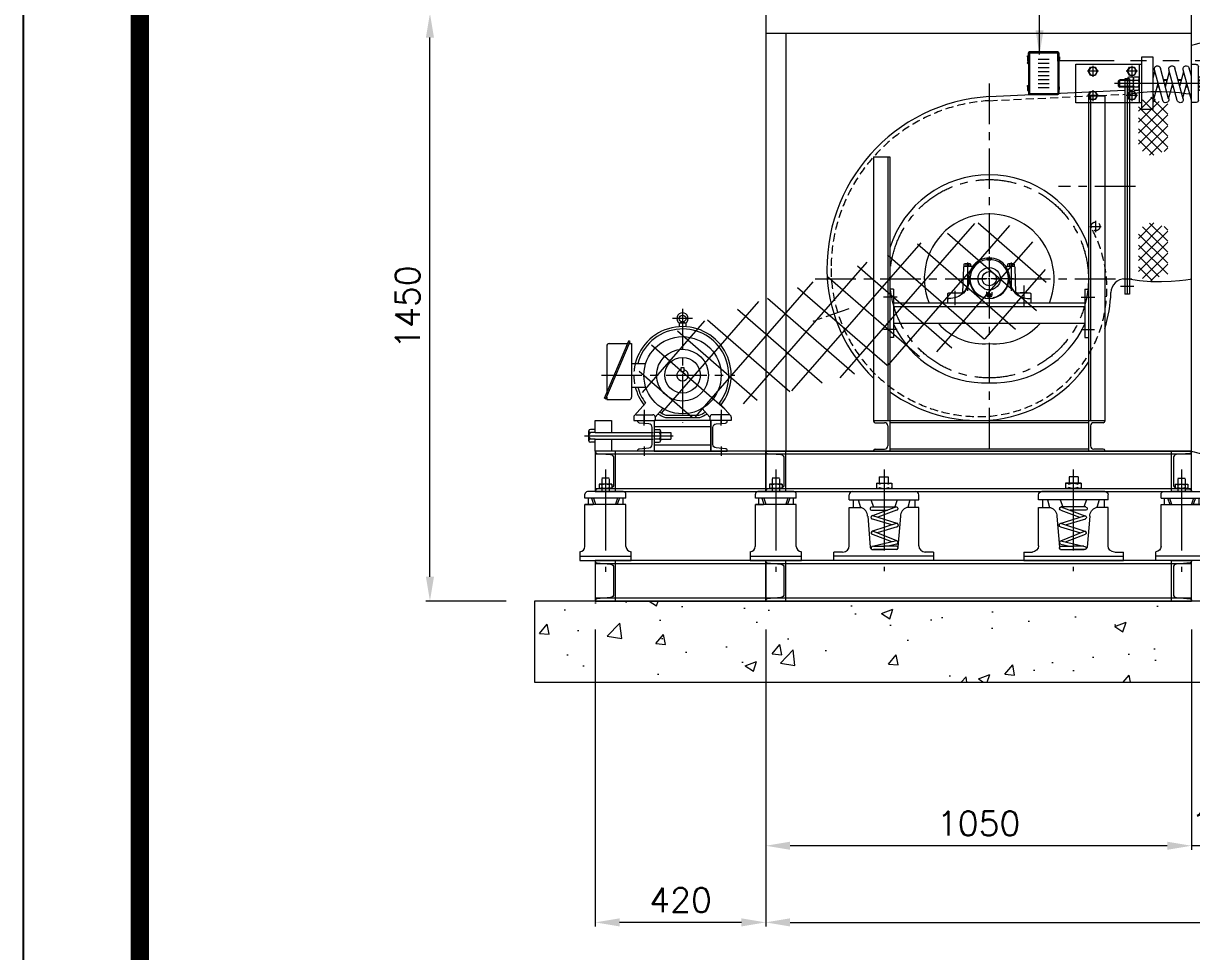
# Model space of a CAD drawing. Extents: x -50 to 18185, y -671 to 12273.
# Drawn here: x -50 to 2830, y 1773 to 4062 of the extents above; entities that cross this region are included whole.
import ezdxf

# ---------------------------------------------------------------- set-up
doc = ezdxf.new("R2010")
doc.units = 0
doc.header["$LTSCALE"] = 80
doc.header["$MEASUREMENT"] = 0
for name, pattern in [('CEN', [26, 20, -2, 2, -2]), ('CENTER', [2, 1.25, -0.25, 0.25, -0.25]), ('CENTER2', [1.125, 0.75, -0.125, 0.125, -0.125]), ('CENTERX2', [4, 2.5, -0.5, 0.5, -0.5]), ('HIDDEN', [0.375, 0.25, -0.125]), ('HIDDENX2', [0.75, 0.5, -0.25]), ('PHANTOMX2', [5, 2.5, -0.5, 0.5, -0.5, 0.5, -0.5])]:
    doc.linetypes.add(name, pattern=pattern)
doc.layers.get('0').update_dxf_attribs({"linetype": 'CONTINUOUS', "lineweight": 18})
doc.layers.get('DEFPOINTS').update_dxf_attribs({"linetype": 'CONTINUOUS', "lineweight": 18})
for name, color, linetype, lineweight in [('12', 1, 'CENTER', 18), ('2', 2, 'HIDDENX2', 18), ('3', 2, 'CONTINUOUS', 18), ('ACT', 7, 'CONTINUOUS', 18), ('BASE', 7, 'CONTINUOUS', 18), ('CEN', 1, 'CEN', 18), ('DIM', 4, 'CONTINUOUS', 18), ('LIN', 2, 'CONTINUOUS', 18), ('NACHI', 16, 'CONTINUOUS', 18), ('THIN', 3, 'CONTINUOUS', 18)]:
    doc.layers.add(name, color=color, linetype=linetype, lineweight=lineweight)
doc.layers.add('FORM', color=7, linetype='CONTINUOUS')
doc.styles.get("Standard").update_dxf_attribs({"font": 'txt.shx', "bigfont": '2hs.shx'})
doc.dimstyles.get("Standard").update_dxf_attribs({"dimscale": 0, "dimtxt": 60, "dimasz": 60, "dimexe": 10, "dimexo": 70, "dimgap": 25, "dimtad": 1, "dimdec": 0, "dimlfac": -1, "dimzin": 0, "dimdsep": 46, "dimtxsty": 'Standard', "dimcen": 0, "dimclrd": 1, "dimclre": 1, "dimadec": 0, "dimazin": 0, "dimtfac": 1, "dimtdec": 0, "dimtix": 1, "dimtmove": 1, "dimatfit": 2, "dimfxl": 0, "dimtolj": 1, "dimtzin": 0, "dimlwd": 5, "dimlwe": 5, "dimarcsym": 0})

# ---------------------------------------------------------------- blocks, each defined once
blk = doc.blocks.new('*D11')
at = {"color": 1, "linetype": 'Continuous', "lineweight": 5}
for p, q in [((1780.1, 2567.5), (1780.1, 1834.9)), ((6980.1, 2567.5), (6980.1, 1834.9)), ((1840.1, 1844.9), (6920.1, 1844.9))]:
    blk.add_line(p, q, dxfattribs=at)
at = {"color": 1, "linetype": 'Continuous'}
for points in [[(1840.1, 1854.9), (1840.1, 1834.9), (1780.1, 1844.9)], [(6920.1, 1854.9), (6920.1, 1834.9), (6980.1, 1844.9)]]:
    blk.add_solid(points, dxfattribs=at)
at = {"layer": 'DEFPOINTS', "color": 0, "linetype": 'Continuous'}
for p in [(1780.1, 2637.5), (6980.1, 2637.5), (6980.1, 1844.9)]:
    blk.add_point(p, dxfattribs=at)
at = {"color": 0, "linetype": 'Continuous', "insert": (4380.1, 1899.9), "char_height": 60, "attachment_point": 5}
blk.add_mtext('\\A1;5200', dxfattribs=at)
blk = doc.blocks.new('htr(w)')
at = {"color": 2, "linetype": 'ByBlock'}
blk.add_line((-339.1, 112.4), (-339.1, -0.7), dxfattribs=at)
at = {"color": 2}
blk.add_line((287.4, 66), (272.6, 66), dxfattribs=at)
at = {"color": 6}
blk.add_line((285, 68.5), (275, 68.5), dxfattribs=at)
at = {"color": 2}
blk.add_lwpolyline([(285, 66), (285, 68.5), (284.5, 69), (275.5, 69), (275, 68.5), (275, 66)], dxfattribs=at)
at = {"layer": 'CEN'}
for p, q in [((-288.8, 75.2), (-288.8, 107.7)), ((-174.5, 75.2), (-174.5, 107.7)), ((319.6, 75.2), (319.6, 107.7)), ((428.4, 75.2), (428.4, 107.7)), ((-272.5, 91.4), (-305.1, 91.4)), ((-158.3, 91.4), (-190.8, 91.4)), ((303.4, 91.4), (335.9, 91.4)), ((412.2, 91.4), (444.7, 91.4)), ((-288.8, 4), (-288.8, 36.5)), ((340.6, 55.8), (-225.8, 55.8)), ((-174.5, 4), (-174.5, 36.5)), ((319.6, 4), (319.6, 36.5)), ((428.4, 4), (428.4, 36.5)), ((-272.5, 20.2), (-305.1, 20.2)), ((-158.3, 20.2), (-190.8, 20.2)), ((303.4, 20.2), (335.9, 20.2)), ((412.2, 20.2), (444.7, 20.2))]:
    blk.add_line(p, q, dxfattribs=at)
at = {"layer": 'DIM'}
for p, q in [((-186.6, 64.7), (-212.4, 64.7)), ((-186.6, 47), (-212.4, 47)), ((-95.1, 64.7), (-99.8, 64.7)), ((-71.2, 47), (-81, 47)), ((-75.9, 64.7), (-76.3, 64.7)), ((-52.4, 64.7), (-57.1, 64.7)), ((-29.5, 47), (-38.3, 47)), ((-10.7, 64.7), (-15.5, 64.7)), ((275.2, 64.7), (50.7, 64.7)), ((275.2, 47), (50.7, 47)), ((315.2, 64.7), (334.3, 64.7)), ((315.2, 47), (334.3, 47))]:
    blk.add_line(p, q, dxfattribs=at)
at = {"layer": 'LIN'}
for p, q in [((-146.6, 112.4), (-339.1, 112.4)), ((-295.6, 103.3), (-302.5, 91.4)), ((-282, 103.3), (-295.6, 103.3)), ((-275.1, 91.4), (-282, 103.3)), ((-181.4, 103.3), (-188.2, 91.4)), ((-167.7, 103.3), (-181.4, 103.3)), ((-160.8, 91.4), (-167.7, 103.3)), ((-153.6, -0.7), (-153.6, 112.4)), ((-111.7, 132.6), (-146.6, 132.6)), ((-146.6, -20.9), (-146.6, 132.6)), ((-111.7, 132.6), (-111.7, -20.9)), ((-84.1, 105.7), (-108.3, 15.4)), ((-41.4, 105.7), (-65.6, 15.4)), ((0, 104.7), (-23.9, 15.4)), ((0, 111.7), (0, 0)), ((14, 111.7), (0, 111.7)), ((20.9, 104.7), (20.9, 7)), ((291.7, 112.4), (478.7, 112.4)), ((291.7, -0.7), (291.7, 112.4)), ((298.7, -0.7), (298.7, 112.4)), ((305.9, 91.4), (312.8, 103.3)), ((312.8, 103.3), (326.5, 103.3)), ((326.5, 103.3), (333.3, 91.4)), ((414.7, 91.4), (421.6, 103.3)), ((421.6, 103.3), (435.3, 103.3)), ((435.3, 103.3), (442.1, 91.4)), ((478.7, 112.4), (478.7, -0.7)), ((-302.5, 91.4), (-295.6, 79.6)), ((-295.6, 79.6), (-282, 79.6)), ((-282, 79.6), (-275.1, 91.4)), ((-188.2, 91.4), (-181.4, 79.6)), ((-186.6, 70.4), (-186.6, 41.3)), ((-184, 75.2), (-172.6, 75.2)), ((-181.4, 79.6), (-167.7, 79.6)), ((-170.1, 70.4), (-170.1, 41.3)), ((-167.7, 79.6), (-160.8, 91.4)), ((-167.5, 75.2), (-156.1, 75.2)), ((-107.8, 101), (-111.7, 86.6)), ((-108.7, 97.8), (-97.5, 55.8)), ((-66.6, 101), (-90.8, 10.7)), ((-66.7, 100.5), (-54.7, 55.8)), ((-23.8, 101), (-48, 10.7)), ((-24.5, 98.5), (-13.1, 55.8)), ((23.5, 75.2), (34.9, 75.2)), ((37.4, 70.4), (37.4, 41.3)), ((40, 75.2), (51.4, 75.2)), ((53.9, 70.4), (53.9, 41.3)), ((275.2, 70.4), (275.2, 41.3)), ((277.7, 75.2), (289.2, 75.2)), ((312.6, 75.2), (301.2, 75.2)), ((312.8, 79.6), (305.9, 91.4)), ((326.5, 79.6), (312.8, 79.6)), ((315.2, 70.4), (315.2, 41.3)), ((333.3, 91.4), (326.5, 79.6)), ((421.6, 79.6), (414.7, 91.4)), ((435.3, 79.6), (421.6, 79.6)), ((442.1, 91.4), (435.3, 79.6)), ((-213.8, 63.3), (-210.1, 67)), ((-213.8, 63.3), (-213.8, 48.4)), ((-213.8, 48.4), (-210.1, 44.7)), ((-186.6, 67), (-210.1, 67)), ((-210.1, 67), (-210.1, 44.7)), ((-186.6, 44.7), (-210.1, 44.7)), ((-184, 65.5), (-172.6, 65.5)), ((-184, 46.2), (-172.6, 46.2)), ((-184, 36.5), (-172.6, 36.5)), ((-167.5, 65.5), (-156.1, 65.5)), ((-167.5, 46.2), (-156.1, 46.2)), ((-167.5, 36.5), (-156.1, 36.5)), ((-111.7, 38.9), (-106.8, 20.8)), ((-94.5, 67), (-100.4, 67)), ((-70.5, 44.7), (-81.7, 44.7)), ((-76.1, 65.4), (-64.1, 20.8)), ((-51.7, 67), (-57.7, 67)), ((-28.9, 44.7), (-38.9, 44.7)), ((-33.9, 63.4), (-22.5, 20.8)), ((-10.1, 67), (-16.1, 67)), ((0, 34.6), (-6.4, 10.7)), ((23.5, 65.5), (34.9, 65.5)), ((23.5, 46.2), (34.9, 46.2)), ((23.5, 36.5), (34.9, 36.5)), ((40, 65.5), (51.4, 65.5)), ((40, 46.2), (51.4, 46.2)), ((40, 36.5), (51.4, 36.5)), ((275.2, 67), (50.7, 67)), ((275.2, 44.7), (50.7, 44.7)), ((277.7, 65.5), (289.2, 65.5)), ((277.7, 46.2), (289.2, 46.2)), ((277.7, 36.5), (289.2, 36.5)), ((312.6, 65.5), (301.2, 65.5)), ((312.6, 46.2), (301.2, 46.2)), ((312.6, 36.5), (301.2, 36.5)), ((315.2, 67), (332, 67)), ((315.2, 44.7), (332, 44.7)), ((335.7, 63.3), (332, 67)), ((332, 67), (332, 44.7)), ((335.7, 48.4), (332, 44.7)), ((335.7, 63.3), (335.7, 48.4)), ((-295.6, 32.1), (-302.5, 20.2)), ((-302.5, 20.2), (-295.6, 8.4)), ((-282, 32.1), (-295.6, 32.1)), ((-295.6, 8.4), (-282, 8.4)), ((-275.1, 20.2), (-282, 32.1)), ((-282, 8.4), (-275.1, 20.2)), ((-181.4, 32.1), (-188.2, 20.2)), ((-188.2, 20.2), (-181.4, 8.4)), ((-167.7, 32.1), (-181.4, 32.1)), ((-181.4, 8.4), (-167.7, 8.4)), ((-160.8, 20.2), (-167.7, 32.1)), ((-167.7, 8.4), (-160.8, 20.2)), ((14, 0), (0, 0)), ((305.9, 20.2), (312.8, 32.1)), ((312.8, 8.4), (305.9, 20.2)), ((312.8, 32.1), (326.5, 32.1)), ((326.5, 8.4), (312.8, 8.4)), ((326.5, 32.1), (333.3, 20.2)), ((333.3, 20.2), (326.5, 8.4)), ((414.7, 20.2), (421.6, 32.1)), ((421.6, 8.4), (414.7, 20.2)), ((421.6, 32.1), (435.3, 32.1)), ((435.3, 8.4), (421.6, 8.4)), ((435.3, 32.1), (442.1, 20.2)), ((442.1, 20.2), (435.3, 8.4)), ((-339.1, -0.7), (-146.6, -0.7)), ((-111.7, -20.9), (-146.6, -20.9)), ((478.7, -0.7), (291.7, -0.7))]:
    blk.add_line(p, q, dxfattribs=at)
for centre, major_axis in [((-288.8, 91.4), (-8.39, 8.39)), ((-174.5, 91.4), (-8.39, 8.39)), ((319.6, 91.4), (-8.39, 8.39)), ((428.4, 91.4), (-8.39, 8.39)), ((-288.8, 20.2), (-8.39, 8.39)), ((-174.5, 20.2), (-8.39, 8.39)), ((319.6, 20.2), (8.39, 8.39)), ((428.4, 20.2), (8.39, 8.39))]:
    blk.add_ellipse(centre, major_axis=major_axis, ratio=1, dxfattribs=at)
for centre, major_axis, start_param, end_param in [((-116.6, 103.4), (-6.42, 6.42), 3.665191, 4.927986), ((-75.3, 103.4), (6.42, 6.42), 5.235988, 8.37758), ((-32.6, 103.4), (-6.42, 6.42), 3.665191, 6.806784), ((14, 104.7), (4.94, 4.94), 5.497787, 7.068583), ((-180.7, 70.4), (-4.15, 4.15), -0.180888, 1.751684), ((-176, 70.4), (-4.15, 4.15), 2.960705, 4.893277), ((-164.2, 70.4), (-4.15, 4.15), -0.180888, 1.751684), ((-159.5, 70.4), (-4.15, 4.15), 2.960705, 4.893277), ((26.8, 70.4), (-4.15, 4.15), -0.180888, 1.751684), ((31.6, 70.4), (-4.15, 4.15), 2.960705, 4.893277), ((43.3, 70.4), (-4.15, 4.15), -0.180888, 1.751684), ((48.1, 70.4), (-4.15, 4.15), 2.960705, 4.893277), ((281.1, 70.4), (-4.15, 4.15), -0.180888, 1.751684), ((285.8, 70.4), (4.15, 4.15), 4.531501, 6.464073), ((304.6, 70.4), (-4.15, 4.15), -0.180888, 1.751684), ((309.3, 70.4), (4.15, 4.15), 4.531501, 6.464073), ((-166.9, 55.8), (13.9, 13.9), 1.843141, 2.869248), ((-180.7, 41.3), (-4.15, 4.15), -0.180888, 1.751684), ((-189.8, 55.8), (-13.9, 13.9), 3.413937, 4.440045), ((-176, 41.3), (4.15, 4.15), 4.531501, 6.464073), ((-150.4, 55.8), (13.9, 13.9), 1.843141, 2.869248), ((-164.2, 41.3), (-4.15, 4.15), -0.180888, 1.751684), ((-173.3, 55.8), (-13.9, 13.9), 3.413937, 4.440045), ((-159.5, 41.3), (-4.15, 4.15), 2.960705, 4.893277), ((40.6, 55.8), (-13.9, 13.9), 0.272344, 1.298452), ((26.8, 41.3), (-4.15, 4.15), -0.180888, 1.751684), ((17.7, 55.8), (13.9, 13.9), 4.984733, 6.010841), ((31.6, 41.3), (-4.15, 4.15), 2.960705, 4.893277), ((57.1, 55.8), (-13.9, 13.9), 0.272344, 1.298452), ((43.3, 41.3), (-4.15, 4.15), -0.180888, 1.751684), ((34.2, 55.8), (-13.9, 13.9), 3.413937, 4.440045), ((48.1, 41.3), (-4.15, 4.15), 2.960705, 4.893277), ((294.9, 55.8), (-13.9, 13.9), 0.272344, 1.298452), ((281.1, 41.3), (-4.15, 4.15), -0.180888, 1.751684), ((272, 55.8), (-13.9, 13.9), 3.413937, 4.440045), ((285.8, 41.3), (-4.15, 4.15), 2.960705, 4.893277), ((318.4, 55.8), (-13.9, 13.9), 0.272344, 1.298452), ((304.6, 41.3), (-4.15, 4.15), -0.180888, 1.751684), ((295.5, 55.8), (-13.9, 13.9), 3.413937, 4.440045), ((309.3, 41.3), (-4.15, 4.15), 2.960705, 4.893277), ((-99.5, 13), (-6.42, 6.42), 0.523599, 3.665191), ((-56.8, 13), (-6.42, 6.42), 0.523599, 3.665191), ((-15.2, 13), (-6.42, 6.42), 0.523599, 3.665191), ((14, 7), (4.94, 4.94), 3.926991, 5.497787)]:
    blk.add_ellipse(centre, major_axis=major_axis, ratio=1, start_param=start_param, end_param=end_param, dxfattribs=at)
at = {"layer": 'THIN', "color": 6}
for p, q in [((275.5, 66), (275.5, 69)), ((284.5, 66), (284.5, 69))]:
    blk.add_line(p, q, dxfattribs=at)
blk = doc.blocks.new('*D36')
at = {"color": 1, "linetype": 'Continuous', "lineweight": 5}
for p, q in [((1710.1, 4087.5), (942.4, 4087.5)), ((952.4, 2697.5), (952.4, 4027.5)), ((1140.1, 2637.5), (942.4, 2637.5))]:
    blk.add_line(p, q, dxfattribs=at)
at = {"color": 1, "linetype": 'Continuous'}
for points in [[(942.4, 4027.5), (962.4, 4027.5), (952.4, 4087.5)], [(942.4, 2697.5), (962.4, 2697.5), (952.4, 2637.5)]]:
    blk.add_solid(points, dxfattribs=at)
at = {"layer": 'DEFPOINTS', "color": 0, "linetype": 'Continuous'}
for p in [(952.4, 4087.5), (1780.1, 4087.5), (1210.1, 2637.5)]:
    blk.add_point(p, dxfattribs=at)
at = {"color": 0, "linetype": 'Continuous', "insert": (897.4, 3362.5), "char_height": 60, "attachment_point": 5, "rotation": 90}
blk.add_mtext('\\A1;1450', dxfattribs=at)
blk = doc.blocks.new('*D37')
at = {"color": 1, "linetype": 'Continuous', "lineweight": 5}
for p, q in [((2830.1, 2567.5), (2830.1, 2023.9)), ((2980.1, 2567.5), (2980.1, 2023.9)), ((2770.1, 2033.9), (2710.1, 2033.9)), ((2980.1, 2033.9), (2830.1, 2033.9)), ((3040.1, 2033.9), (3100.1, 2033.9))]:
    blk.add_line(p, q, dxfattribs=at)
at = {"color": 1, "linetype": 'Continuous'}
for points in [[(2770.1, 2043.9), (2770.1, 2023.9), (2830.1, 2033.9)], [(3040.1, 2043.9), (3040.1, 2023.9), (2980.1, 2033.9)]]:
    blk.add_solid(points, dxfattribs=at)
at = {"layer": 'DEFPOINTS', "color": 0, "linetype": 'Continuous'}
for p in [(2830.1, 2637.5), (2980.1, 2637.5), (2830.1, 2033.9)]:
    blk.add_point(p, dxfattribs=at)
at = {"color": 0, "linetype": 'Continuous', "insert": (2905.1, 2088.9), "char_height": 60, "attachment_point": 5}
blk.add_mtext('\\A1;150', dxfattribs=at)
blk = doc.blocks.new('*D38')
at = {"color": 1, "linetype": 'Continuous', "lineweight": 5}
for p, q in [((1360.1, 2567.5), (1360.1, 1834.9)), ((1780.1, 2567.5), (1780.1, 1834.9)), ((1720.1, 1844.9), (1420.1, 1844.9))]:
    blk.add_line(p, q, dxfattribs=at)
at = {"color": 1, "linetype": 'Continuous'}
for points in [[(1420.1, 1854.9), (1420.1, 1834.9), (1360.1, 1844.9)], [(1720.1, 1854.9), (1720.1, 1834.9), (1780.1, 1844.9)]]:
    blk.add_solid(points, dxfattribs=at)
at = {"layer": 'DEFPOINTS', "color": 0, "linetype": 'Continuous'}
for p in [(1360.1, 2637.5), (1780.1, 2637.5), (1360.1, 1844.9)]:
    blk.add_point(p, dxfattribs=at)
at = {"color": 0, "linetype": 'Continuous', "insert": (1570.1, 1899.9), "char_height": 60, "attachment_point": 5}
blk.add_mtext('\\A1;420', dxfattribs=at)
blk = doc.blocks.new('*D39')
at = {"color": 1, "linetype": 'Continuous', "lineweight": 5}
for p, q in [((1780.1, 2567.5), (1780.1, 2023.9)), ((2830.1, 2567.5), (2830.1, 2023.9)), ((2770.1, 2033.9), (1840.1, 2033.9))]:
    blk.add_line(p, q, dxfattribs=at)
at = {"color": 1, "linetype": 'Continuous'}
for points in [[(1840.1, 2043.9), (1840.1, 2023.9), (1780.1, 2033.9)], [(2770.1, 2043.9), (2770.1, 2023.9), (2830.1, 2033.9)]]:
    blk.add_solid(points, dxfattribs=at)
at = {"layer": 'DEFPOINTS', "color": 0, "linetype": 'Continuous'}
for p in [(1780.1, 2637.5), (2830.1, 2637.5), (1780.1, 2033.9)]:
    blk.add_point(p, dxfattribs=at)
at = {"color": 0, "linetype": 'Continuous', "insert": (2305.1, 2088.9), "char_height": 60, "attachment_point": 5}
blk.add_mtext('\\A1;1050', dxfattribs=at)
blk = doc.blocks.new('SPRING MOUNT(def 50 FRONT)')
at = {"lineweight": 15}
for p, q in [((129.9, 238.5), (129.9, 222.3)), ((129.9, 238.5), (152, 238.5)), ((152, 238.5), (152, 222.3)), ((63.8, 201.7), (219.5, 201.7)), ((122.7, 222.2), (160.6, 222.2)), ((122.7, 222.2), (122.7, 209.6)), ((123.3, 209.6), (161.2, 209.6)), ((160.6, 222.2), (160.6, 209.6)), ((55.9, 181.7), (55.9, 193.7)), ((55.9, 181.7), (55.9, 193.7)), ((55.9, 181.7), (227.4, 181.7)), ((65.5, 181.7), (65.5, 162.1)), ((78.2, 181.7), (83.3, 162.1)), ((109.3, 181.7), (115.5, 163.7)), ((174, 181.7), (167.9, 163.7)), ((205.1, 181.7), (200.1, 162.1)), ((217.8, 181.7), (217.8, 162.1)), ((227.4, 181.7), (227.4, 193.7)), ((227.4, 181.7), (227.4, 193.7)), ((55.9, 68.1), (55.9, 162.1)), ((55.9, 162.1), (85.5, 162.1)), ((107.6, 160.5), (107.6, 158.7)), ((110.8, 163.7), (172.5, 163.7)), ((110.8, 155.5), (149.8, 155.5)), ((172.5, 163.7), (112.9, 142.3)), ((172.5, 155.5), (126.2, 138.4)), ((175.7, 160.5), (175.7, 158.7)), ((227.4, 162.1), (197.8, 162.1)), ((227.4, 162.1), (197.8, 162.1)), ((227.4, 68.1), (227.4, 162.1)), ((101.3, 140.9), (107.6, 64.8)), ((110, 140.3), (109.5, 138.8)), ((110, 140.2), (109.5, 138.8)), ((160.8, 119.4), (111.1, 134.9)), ((173.6, 123.4), (112.9, 104.1)), ((174.3, 123.3), (113.9, 142.2)), ((182.1, 140.9), (175.7, 64.8)), ((176.5, 120), (176.4, 118.2)), ((110.6, 102.1), (110.1, 100.6)), ((110.6, 102), (110.1, 100.5)), ((161, 77.7), (111.9, 96.5)), ((172.8, 80.4), (114.4, 104)), ((173.6, 115), (124.3, 100)), ((110.6, 64.5), (110.1, 63)), ((112, 59), (141.7, 59)), ((172.7, 80.4), (112.9, 66.5)), ((114.9, 58.5), (141.7, 58.5)), ((173, 58.5), (115.3, 58.5)), ((116, 67.1), (141.7, 67.1)), ((172.5, 67.1), (141.7, 67.1)), ((172.5, 59), (141.7, 59)), ((172.5, 58.5), (141.7, 58.5)), ((172.4, 72.2), (151.4, 67.1)), ((175.7, 77.3), (175.7, 75.4)), ((175.7, 64), (175.7, 62.1)), ((175.7, 63.5), (175.7, 61.7)), ((39, 52.3), (17.6, 52.3)), ((17.6, 31.7), (17.6, 52.3)), ((263.5, 42), (17.6, 42)), ((263.5, 31.7), (17.6, 31.7)), ((263.7, 52.3), (242.4, 52.3)), ((263.7, 52.3), (263.7, 31.7))]:
    blk.add_line(p, q, dxfattribs=at)
for centre, radius, start, end in [((63.8, 193.7), 7.9, 90, 180), ((126.6, 217.7), 4.47, 27.8855, 152.1145), ((126.6, 214), 4.47, 207.8855, 332.1145), ((141.7, 195.2), 27, 65.8105, 114.1895), ((141.7, 236.6), 27, 245.8105, 294.1895), ((156.7, 217.7), 4.48, 28.0312, 151.9688), ((156.7, 214), 4.48, 208.0312, 331.9688), ((219.5, 193.7), 7.9, 0, 90), ((219.5, 193.7), 7.9, 0, 90), ((77.6, 139.8), 23.7, 2.7593, 70.3922), ((110.8, 160.5), 3.16, 90, 180), ((110.8, 158.7), 3.16, 180, 270), ((172.5, 160.5), 3.16, 0, 90), ((172.5, 158.7), 3.16, 270, 0), ((205.7, 139.8), 23.7, 109.6078, 177.2407), ((112.5, 137.7), 3.16, 160.7604, 250.7604), ((112.5, 137.8), 3.16, 160.7604, 250.7604), ((113, 139.3), 3.2, 73.0374, 160.654), ((113, 139.2), 3.2, 73.0374, 160.654), ((112.6, 137.7), 3.17, 247.2939, 261.591), ((112.6, 137.8), 3.17, 247.2939, 261.591), ((173.2, 118.2), 3.16, 270, 0), ((173.4, 120.3), 3.16, 355.8918, 85.8918), ((113.1, 99.5), 3.16, 160.7604, 250.7604), ((113.1, 99.5), 3.16, 160.7604, 250.7604), ((113.6, 101), 3.2, 73.0374, 160.654), ((113.6, 100.9), 3.2, 73.0374, 160.654), ((113.2, 99.5), 3.17, 247.2939, 261.591), ((113.2, 99.4), 3.17, 247.2939, 261.591), ((40.1, 68.1), 15.8, 270, 0), ((115.3, 66.4), 7.9, 191.7194, 270), ((113.1, 61.9), 3.16, 160.7604, 250.7604), ((113.6, 63.4), 3.2, 98.9445, 160.654), ((113.2, 61.9), 3.17, 247.2939, 248.2755), ((172.6, 75.4), 3.16, 266.4469, 0), ((172.5, 64), 3.16, 0, 90), ((172.5, 62.1), 3.16, 270, 0), ((172.5, 61.7), 3.16, 270, 0), ((172.6, 77.3), 3.16, 0, 90), ((243.2, 68.1), 15.8, 180, 270)]:
    blk.add_arc(centre, radius, start, end, dxfattribs=at)
at = {"layer": '12', "lineweight": 15}
for p, q in [((17.6, 52.3), (17.6, 52.3)), ((263.7, 52.3), (263.7, 52.3))]:
    blk.add_line(p, q, dxfattribs=at)
at = {"layer": '3', "linetype": 'CENTERX2', "lineweight": 15}
blk.add_line((142.3, 256.5), (142.3, 5.2), dxfattribs=at)
blk = doc.blocks.new('SPRING MOUNT(def 50 SIDE)')
at = {"lineweight": 15}
for p, q in [((87.8, 236.1), (69.8, 236.1)), ((69.8, 234.6), (69.8, 202.7)), ((87.8, 234.6), (87.8, 202.7)), ((122.8, 202.7), (34.7, 202.7)), ((94.2, 220.9), (63.3, 220.9)), ((63.3, 220.9), (63.3, 210.6)), ((94.2, 210.6), (63.3, 210.6)), ((94.2, 220.9), (94.2, 210.6)), ((28.3, 186.5), (28.3, 196.3)), ((129.2, 186.5), (28.3, 186.5)), ((36.1, 186.5), (36.1, 170.6)), ((44.6, 186.5), (49.6, 171.8)), ((49.2, 186.5), (54.1, 171.9)), ((108.4, 186.5), (103.4, 171.9)), ((113, 186.5), (107.9, 171.8)), ((121.4, 186.5), (121.4, 170.6)), ((129.2, 186.5), (129.2, 196.3)), ((129.2, 170.6), (28.3, 170.6)), ((28.3, 170.6), (48.1, 170.6)), ((28.3, 67.4), (28.3, 170.6)), ((129.2, 67.4), (129.2, 170.6)), ((15.4, 54.6), (15.4, 32.7)), ((15.4, 43.7), (142.1, 43.7)), ((15.4, 32.7), (142.1, 32.7)), ((142.1, 32.7), (142.1, 54.6))]:
    blk.add_line(p, q, dxfattribs=at)
for centre, radius, start, end in [((34.7, 196.3), 6.42, 90, 180), ((34.7, 196.3), 6.42, 90, 180), ((66.6, 217.3), 3.64, 28.0312, 151.9688), ((66.6, 214.3), 3.64, 208.0312, 331.9688), ((78.8, 199), 22, 65.8105, 114.1895), ((78.8, 232.6), 22, 245.8105, 294.1895), ((91, 217.3), 3.63, 27.8855, 152.1145), ((91, 214.3), 3.63, 207.8855, 332.1145), ((122.8, 196.3), 6.42, 0, 90), ((15.4, 67.4), 12.8, 270, 0), ((142.1, 67.4), 12.8, 180, 270)]:
    blk.add_arc(centre, radius, start, end, dxfattribs=at)
at = {"layer": '3', "linetype": 'CENTERX2', "lineweight": 15}
blk.add_line((78.8, 257.2), (78.8, 5), dxfattribs=at)
blk = doc.blocks.new('LED LAMP')
at = {"lineweight": 0}
for p, q in [((-39.2, 91.9), (-39.2, 94.4)), ((-39.2, 94.4), (-37.5, 94.4)), ((-39.2, 91.9), (-39.2, 84.6)), ((-39.2, 91.9), (-36.9, 91.9)), ((-38.2, 91.9), (-38.2, 84.6)), ((-37.5, 94.4), (-37.5, 102.2)), ((-37.5, 91.9), (-37.5, 84.6)), ((-36.9, 84.6), (-36.9, 91.9)), ((-36.7, 101.6), (-36.7, 1.7)), ((35.5, 104.2), (-35.5, 104.2)), ((-35.4, 100.9), (-35.4, 2.4)), ((35, 103.3), (-35, 103.3)), ((-34.8, 100.9), (-34.8, 2.4)), ((34.3, 102.1), (-34.3, 102.1)), ((34.3, 101.5), (-34.3, 101.5)), ((34.8, 81.1), (34.8, 100.9)), ((35.4, 81.1), (35.4, 100.9)), ((36.7, 81.1), (36.7, 101.6)), ((37.5, 102.2), (37.5, 1.1)), ((37.5, 92), (38.6, 92)), ((37.8, 92), (37.8, 85)), ((38.1, 92), (38.1, 85)), ((38.9, 91.7), (38.9, 85.3)), ((-39.2, 84.6), (-39.2, 82.1)), ((-39.2, 84.6), (-36.9, 84.6)), ((-39.2, 82.1), (-37.5, 82.1)), ((-37.5, 81.1), (-37.5, 82.1)), ((-37.5, 74.1), (-37.5, 21.3)), ((34.8, 81.1), (34.8, 2.4)), ((35.4, 81.1), (35.4, 2.4)), ((36.7, 81.1), (36.7, 1.7)), ((37.5, 85), (38.6, 85)), ((-39.2, 18.7), (-39.2, 21.3)), ((-39.2, 21.3), (-37.5, 21.3)), ((-39.2, 18.7), (-36.9, 18.7)), ((-39.2, 18.7), (-39.2, 11.5)), ((-39.2, 11.5), (-39.2, 8.9)), ((-39.2, 11.5), (-36.9, 11.5)), ((-39.2, 8.9), (-37.5, 8.9)), ((-38.2, 11.5), (-38.2, 18.7)), ((-37.5, 11.5), (-37.5, 18.7)), ((-37.5, 8.9), (-37.5, 1.1)), ((-36.9, 18.7), (-36.9, 11.5)), ((-35, 0), (35, 0)), ((-34.3, 1.8), (34.3, 1.8)), ((-34.3, 1.3), (34.3, 1.3)), ((37.5, 18.3), (38.6, 18.3)), ((37.5, 11.3), (38.6, 11.3)), ((37.8, 11.3), (37.8, 18.3)), ((38.1, 11.3), (38.1, 18.3)), ((38.9, 11.6), (38.9, 18)), ((-35.5, -0.8), (35.5, -0.8))]:
    blk.add_line(p, q, dxfattribs=at)
at = {"linetype": 'Continuous'}
for p, q in [((-13.7, 86.1), (13.7, 86.1)), ((-13.7, 76.1), (13.7, 76.1)), ((-13.7, 66.1), (13.7, 66.1)), ((-13.7, 56.1), (13.7, 56.1)), ((-13.7, 46.1), (13.7, 46.1)), ((-13.7, 36.1), (13.7, 36.1)), ((-13.7, 26.1), (13.7, 26.1)), ((-13.7, 16.1), (13.7, 16.1))]:
    blk.add_line(p, q, dxfattribs=at)
at = {"lineweight": 0}
blk.add_circle((-38.3, 77.6), 0.839, dxfattribs=at)
for centre, radius, start, end in [((-35.5, 102.2), 1.96, 90, 180), ((-35, 101.6), 1.68, 90, 180), ((-34.3, 100.9), 1.12, 90, 180), ((-34.3, 100.9), 0.559, 90, 180), ((34.3, 100.9), 1.12, 0, 90), ((34.3, 100.9), 0.559, 0, 90), ((35, 101.6), 1.68, 0, 90), ((35.5, 102.2), 1.96, 0, 90), ((38.6, 91.7), 0.28, 0, 90), ((-38.3, 77.6), 1.96, 103.3424, 256.6576), ((-39.2, 81.1), 1.68, 283.3424, 0), ((-39.2, 74.1), 1.68, 0, 76.6576), ((38.6, 85.3), 0.28, 270, 0), ((-35.5, 1.1), 1.96, 180, 270), ((-35, 1.7), 1.68, 180, 270), ((-34.3, 2.4), 1.12, 180, 270), ((-34.3, 2.4), 0.559, 180, 270), ((34.3, 2.4), 1.12, 270, 0), ((34.3, 2.4), 0.559, 270, 0), ((35, 1.7), 1.68, 270, 0), ((35.5, 1.1), 1.96, 270, 0), ((38.6, 18), 0.28, 0, 90), ((38.6, 11.6), 0.28, 270, 0)]:
    blk.add_arc(centre, radius, start, end, dxfattribs=at)
blk = doc.blocks.new('06B')
at = {"layer": 'NACHI', "color": 0}
for p, q in [((21.2, 88.1), (19.3, 26.4)), ((45, 90), (23.2, 90)), ((24.1, 90.8), (24.1, 90)), ((37.5, 96.7), (25, 96.7)), ((27.5, 96.2), (27.5, 90.8)), ((35, 96.2), (35, 90.8)), ((38.4, 90.8), (38.4, 90)), ((146.8, 90), (125, 90)), ((131.6, 90.8), (131.6, 90)), ((145, 96.7), (132.5, 96.7)), ((135, 96.2), (135, 90.8)), ((142.5, 96.2), (142.5, 90.8)), ((145.9, 90.8), (145.9, 90)), ((150.7, 26.4), (148.8, 88.1))]:
    blk.add_line(p, q, dxfattribs=at)
at = {"layer": 'NACHI', "color": 1, "linetype": 'CENTER'}
for p, q in [((31.2, 100), (31.2, 30)), ((138.8, 100), (138.8, 30)), ((0, 30), (0, -5)), ((170, 43), (170, -8)), ((93.4, 20), (76.6, 20))]:
    blk.add_line(p, q, dxfattribs=at)
at = {"layer": 'NACHI', "color": 1}
for p, q in [((85, 115), (85, 65)), ((80, 60), (25, 60)), ((87.5, 60), (82.5, 60)), ((85, 62.5), (85, 57.5)), ((145, 60), (90, 60)), ((85, 55), (85, 5))]:
    blk.add_line(p, q, dxfattribs=at)
at = {"layer": 'NACHI', "color": 6}
blk.add_line((178.6, 25), (161.4, 25), dxfattribs=at)
at = {"layer": 'NACHI', "color": 0}
for points in [[(125, 90, -0.162278), (135, 60, 0.16397), (144.7, 31.2, 0.234328), (157.3, 25), (184.7, 25, -0.414214), (187.5, 22.2), (187.5, 0), (-17.5, 0), (-17.5, 22.2, -0.414214), (-14.7, 25), (12.7, 25, 0.234328), (25.3, 31.2, 0.16397), (35, 60, -0.162278), (45, 90)], [(78.9, 107.1, 0.377042), (80, 108.3), (80, 108.8, -0.414214), (81.2, 110), (88.8, 110, -0.414214), (90, 108.8), (90, 108.3, 0.377042), (91.1, 107.1)], [(36.2, 65.2), (36.2, 60, -0.426906), (-14.6, 11.3, 0.426906), (-17.5, 8.5)], [(133.8, 65.2), (133.8, 60, 0.426906), (184.6, 11.3, -0.426906), (187.5, 8.5)], [(91.6, 27.2, 0.236068), (91, 26), (91, 20, -1), (79, 20), (79, 26, 0.236068), (78.4, 27.2)]]:
    blk.add_lwpolyline(points, format="xyb", dxfattribs=at)
for points in [[(39.9, 90.8), (39.9, 96.2, 0.194007), (35, 96.2, 0.127017), (27.5, 96.2, 0.194007), (22.6, 96.2), (22.6, 90.8)], [(147.4, 90.8), (147.4, 96.2, 0.194007), (142.5, 96.2, 0.127017), (135, 96.2, 0.194007), (130.1, 96.2), (130.1, 90.8)]]:
    blk.add_lwpolyline(points, format="xyb", close=True, dxfattribs=at)
for centre, radius in [((85, 60), 27.5), ((85, 60), 17.5), ((85, 20), 4.2), ((85, 20), 3), ((85, 20), 1.8)]:
    blk.add_circle(centre, radius, dxfattribs=at)
for centre, radius, start, end in [((23.2, 88), 2, 90, 178.2376), ((85, 60), 47.5, 99.0847, 259.0779), ((85, 60), 51.2, 35.8288, 144.1712), ((85, 125), 18.5, 256.7151, 283.2849), ((85, 60), 47.5, 280.9221, 80.9153), ((146.8, 88), 2, 1.7624, 90), ((85, 60), 48.8, 180, 0)]:
    blk.add_arc(centre, radius, start, end, dxfattribs=at)
blk = doc.blocks.new('3.7-1')
for p, q in [((0, 243.4), (-8.1, 240.5)), ((8.1, 240.5), (-8.1, 240.5)), ((-8.1, 240.5), (-8.1, 231.7)), ((8.1, 240.5), (0, 243.4)), ((8.1, 240.5), (8.1, 231.7)), ((-192.3, 55.1), (-132.5, 196.9)), ((-189.1, 53.5), (-129.2, 195.4)), ((-187, 184), (-187, 67.1)), ((-181, 190), (-135.7, 190)), ((-129.2, 195.4), (-132.5, 196.9)), ((-131.7, 190), (-125.7, 190)), ((-125.7, 190), (-125.7, 58)), ((-125.7, 141.1), (-92.4, 141.1)), ((-187, 58), (-187, 52)), ((-125.7, 82.9), (-92.4, 82.9)), ((-192.3, 55.1), (-189.1, 53.5)), ((-187, 52), (-131.7, 52)), ((-118.4, 12.7), (-91.2, 43.4)), ((-67.3, 8.4), (-48.3, 29.9)), ((67.3, 8.4), (48.3, 29.9)), ((118.4, 12.7), (91.2, 43.4)), ((-120.2, 8.4), (-120.2, 0)), ((-120.2, 0), (-67.3, 0)), ((-114.2, 14.4), (-73.3, 14.4)), ((-67.3, 8.4), (-67.3, 0)), ((-42.3, 7.7), (42.3, 7.7)), ((-41.2, 13.7), (41.2, 13.7)), ((67.3, 8.4), (67.3, 0)), ((120.2, 0), (67.3, 0)), ((114.2, 14.4), (73.3, 14.4)), ((120.2, 8.4), (120.2, 0))]:
    blk.add_line(p, q)
blk.add_lwpolyline([(-4.2, 130), (-4.2, 121.6), (4.2, 121.6), (4.2, 130)], close=True)
for centre, radius in [((0, 251.9), 8.49), ((0, 112), 95.2), ((0, 112), 63.9), ((0, 112), 43.9)]:
    blk.add_circle(centre, radius)
for centre, radius, start, end in [((0, 251.9), 13.9, 305.6333, 234.3667), ((0, 112), 120, 322.4767, 166.2123), ((0, 112), 114.1, 323.0503, 165.2352), ((-181, 184), 6.01, 90, 180), ((0, 112), 14, 107.4872, 72.5128), ((-131.7, 58), 6.01, 270, 0), ((0, 112), 120, 193.7877, 217.5233), ((0, 112), 114.1, 194.7648, 216.9497), ((-114.2, 8.4), 6.01, 90, 180), ((-73.3, 8.4), 6.01, 0, 90), ((0, 120.1), 120, 239.8314, 249.3839), ((0, 120.1), 114.1, 240.4298, 248.8506), ((0, 120.1), 114.1, 291.1494, 299.5702), ((0, 120.1), 120, 290.6161, 300.1686), ((73.3, 8.4), 6.01, 90, 180), ((114.2, 8.4), 6.01, 0, 90)]:
    blk.add_arc(centre, radius, start, end)
at = {"linetype": 'HIDDEN'}
blk.add_arc((0, 112), 120, 166.2123, 193.7877, dxfattribs=at)
at = {"layer": '3', "linetype": 'CENTER'}
for p, q in [((0, 275.8), (0, -5.4)), ((24.5, 251.9), (-24.5, 251.9)), ((-200.1, 112), (129.2, 112)), ((-95, 26.3), (-95, -7.9)), ((95, 26.3), (95, -7.9))]:
    blk.add_line(p, q, dxfattribs=at)
at = {"layer": 'DEFPOINTS', "color": 0, "linetype": 'ByBlock'}
blk.add_point((120, 112), dxfattribs=at)
blk = doc.blocks.new('form')
at = {"layer": 'FORM', "color": 3}
blk.add_lwpolyline([(0, 562.79), (792.83, 562.79), (792.83, 0), (0, 0)], close=True, dxfattribs=at)
at = {"layer": 'FORM', "color": 2, "const_width": 1.94}
blk.add_lwpolyline([(12.48, 6.47), (12.48, 555.28), (781.78, 555.28), (781.78, 6.47)], close=True, dxfattribs=at)
blk = doc.blocks.new('A$C504B3DFC')
at = {"xscale": 20, "yscale": 20, "zscale": 20}
blk.add_blockref('form', (0, -11255.8), dxfattribs=at)

msp = doc.modelspace()

# ---------------------------------------------------------------- hatches: boundary and pattern name
at = {"linetype": 'ByBlock'}
h = msp.add_hatch(dxfattribs=at)
h.set_pattern_fill('ANSI37', color=256, scale=550, angle=3.9434, style=0)
h.set_pattern_definition([(48.9434, (3472.21, 0), (-51.8417, 45.1553), []), (138.9434, (3472.21, 0), (-45.1553, -51.8417), [])])
edge = h.paths.add_edge_path()
edge.add_arc((1575.1, 3194.5), 107.2, 109.7448, 285.2031)
edge.add_line((1603.2, 3091), (2368.1, 3296.7))
edge.add_arc((2331.2, 3432.5), 140.7, 285.2031, 469.7448)
edge.add_line((2283.6, 3564.9), (1538.9, 3295.4))
at = {"linetype": 'Continuous'}
h = msp.add_hatch(dxfattribs=at)
h.set_pattern_fill('AR-CONC', color=256, scale=40, style=0)
h.paths.add_polyline_path([(1210.1, 2437.5), (7580.1, 2437.5), (7580.1, 2637.5), (1210.1, 2637.5)])
at = {"layer": '2', "linetype": 'Continuous'}
h = msp.add_hatch(dxfattribs=at)
h.set_pattern_fill('ANSI37', color=256, scale=153.425, angle=-90, style=0)
h.set_pattern_definition([(45, (-1635.122, -3010.657), (13.56098, -13.56098), []), (315, (-1635.122, -3010.657), (-13.56098, -13.56098), [])])
h.paths.add_polyline_path([(2742.4, 3874.5), (2750.5, 3870), (2759.9, 3866.4), (2771.2, 3864.9), (2771.2, 3749.5), (2731.5, 3735), (2699, 3752.3), (2699, 3864.8), (2710.2, 3875.4), (2719.4, 3880.3), (2727.5, 3880.9), (2734.9, 3878.6)])
h = msp.add_hatch(dxfattribs=at)
h.set_pattern_fill('ANSI37', color=256, scale=153.425, angle=-90, style=0)
h.set_pattern_definition([(315, (-1635.122, 10317.928), (13.56098, 13.56098), []), (45, (-1635.122, 10317.928), (-13.56098, 13.56098), [])])
h.paths.add_polyline_path([(2742.4, 3432.8), (2750.5, 3437.2), (2759.9, 3440.9), (2771.2, 3442.4), (2771.2, 3557.8), (2731.5, 3572.3), (2699, 3555), (2699, 3442.5), (2710.2, 3431.9), (2719.4, 3427), (2727.5, 3426.3), (2734.9, 3428.7)])

# ---------------------------------------------------------------- linework, layer by layer
at = {"linetype": 'Continuous'}
msp.add_line((1830.1, 4037.5), (1780.1, 4037.5), dxfattribs=at)
at = {"linetype": 'PHANTOMX2'}
msp.add_line((5439.2, 3970.4), (2503, 3970.4), dxfattribs=at)
for p, q in [((2665.2, 3925.5), (2665.2, 3394.5)), ((2677.2, 3925.5), (2665.2, 3925.5)), ((2671.2, 3925.5), (2671.2, 3394.5)), ((2677.2, 3925.5), (2677.2, 3394.5)), ((2330.7, 3881.7), (2664.7, 3897.5)), ((2576.1, 3883), (2576.1, 3082.5)), ((2616.1, 3883), (2576.1, 3883)), ((2581.1, 3883), (2581.1, 3082.5)), ((2616.1, 3883), (2616.1, 3082.5)), ((2046.1, 3733.4), (2046.1, 3082.5)), ((2046.1, 3733.4), (2052.1, 3733.4)), ((2052.1, 3733.4), (2086.2, 3733.4)), ((2081.2, 3733.4), (2081.2, 3082.5)), ((2086.2, 3733.4), (2086.2, 3082.5)), ((2095.2, 3407.2), (2086.2, 3407.2)), ((2095.2, 3407.2), (2095.2, 3287.2)), ((2567.1, 3407.2), (2567.1, 3287.2)), ((2567.1, 3407.2), (2576.1, 3407.2)), ((2567.1, 3372.5), (2095.2, 3372.5)), ((2677.2, 3394.5), (2665.2, 3394.5)), ((2567.1, 3363.5), (2095.2, 3363.5)), ((2567.1, 3322.2), (2095.2, 3322.2)), ((2095.2, 3287.2), (2086.2, 3287.2)), ((2567.1, 3287.2), (2576.1, 3287.2)), ((2046.1, 3082.5), (2616.1, 3082.5)), ((2086.1, 3082.5), (2086.1, 3007.5)), ((2576.1, 3082.5), (2576.1, 3007.5)), ((2576.1, 3077.5), (2086.1, 3077.5)), ((2046.1, 3007.5), (2616.1, 3007.5)), ((2576.1, 3012.5), (2086.1, 3012.5))]:
    msp.add_line(p, q)
at = {"color": 1, "linetype": 'CENTER'}
for p, q in [((2331.2, 3914.1), (2331.2, 2994.5)), ((2691.6, 3660), (2501.6, 3660)), ((1902.3, 3432.5), (2702, 3432.5)), ((2104.5, 3387.2), (2070.7, 3387.2)), ((2557.8, 3387.2), (2591.5, 3387.2)), ((2104.5, 3307.2), (2070.7, 3307.2)), ((2557.8, 3307.2), (2590.7, 3307.2))]:
    msp.add_line(p, q, dxfattribs=at)
at = {"color": 1}
for p, q in [((2687.9, 3907), (2654.4, 3907)), ((2593.2, 3575.6), (2593.2, 3547.6)), ((2579.2, 3561.6), (2607.2, 3561.6)), ((2687.9, 3413), (2654.4, 3413))]:
    msp.add_line(p, q, dxfattribs=at)
at = {"color": 3, "linetype": 'HIDDEN'}
msp.add_line((2331.2, 3871.7), (2665.2, 3887.5), dxfattribs=at)
at = {"color": 1, "linetype": 'CENTER2'}
msp.add_line((1984.9, 3358.3), (1896.2, 3327.4), dxfattribs=at)
at = {"lineweight": 15}
for q in [(1645.1, 3082.5), (1650.1, 3082.5)]:
    msp.add_line((1685.1, 3082.5), q, dxfattribs=at)
at = {"color": 7, "linetype": 'Continuous'}
for p, q in [((2046.1, 3082.5), (2046.1, 3081.5)), ((2616.1, 3082.5), (2616.1, 3081.5)), ((2050.1, 3077.5), (2073.1, 3077.5)), ((2081.1, 3069.5), (2081.1, 3020.5)), ((2581.1, 3069.5), (2581.1, 3020.5)), ((2612.1, 3077.5), (2589.1, 3077.5)), ((2046.1, 3008.5), (2046.1, 3007.5)), ((2050.1, 3012.5), (2073.1, 3012.5)), ((2612.1, 3012.5), (2589.1, 3012.5)), ((2616.1, 3008.5), (2616.1, 3007.5))]:
    msp.add_line(p, q, dxfattribs=at)
at = {"linetype": 'Continuous'}
for points in [[(1830.1, 3007.5), (2830.1, 3007.5), (2830.1, 4037.5), (1830.1, 4037.5)], [(1360.1, 2907.5), (1780.1, 2907.5), (1780.1, 3007.5), (1360.1, 3007.5)], [(1360.1, 2915.5), (1780.1, 2915.5), (1780.1, 2999.5), (1360.1, 2999.5)], [(1780.1, 2907.5), (2830.1, 2907.5), (2830.1, 3007.5), (1780.1, 3007.5)], [(1780.1, 2915.5), (2830.1, 2915.5), (2830.1, 2999.5), (1780.1, 2999.5)], [(1360.1, 2637.5), (1780.1, 2637.5), (1780.1, 2737.5), (1360.1, 2737.5)], [(1780.1, 2637.5), (2830.1, 2637.5), (2830.1, 2737.5), (1780.1, 2737.5)], [(1360.1, 2645.5), (1780.1, 2645.5), (1780.1, 2729.5), (1360.1, 2729.5)], [(1780.1, 2645.5), (2830.1, 2645.5), (2830.1, 2729.5), (1780.1, 2729.5)], [(1210.1, 2437.5), (7580.1, 2437.5), (7580.1, 2637.5), (1210.1, 2637.5)]]:
    msp.add_lwpolyline(points, close=True, dxfattribs=at)
for points in [[(2674.1, 3887.6), (2701.9, 3892.1), (2729.4, 3894.2), (2755.7, 3894.5), (2779.6, 3893.5), (2800.1, 3891.7), (2816, 3889.8), (2826.4, 3888.3), (2830.1, 3887.6)], [(2674.1, 3432.4), (2701.9, 3427.9), (2729.4, 3425.8), (2755.7, 3425.5), (2779.6, 3426.5), (2800.1, 3428.3), (2816, 3430.2), (2826.4, 3431.8), (2830.1, 3432.4)]]:
    msp.add_lwpolyline(points)
at = {"lineweight": 15}
for points in [[(1360.1, 3053), (1360.1, 3082.5), (1400.1, 3082.5), (1400.1, 3053)], [(1645.1, 3082.5), (1505.1, 3082.5), (1505.1, 3007.5), (1645.1, 3007.5), (1645.1, 3082.5)], [(1360.1, 3053), (1502.8, 3053)], [(1400.1, 3037), (1400.1, 3007.5), (1360.1, 3007.5), (1360.1, 3037)], [(1360.1, 3037), (1502.8, 3037)]]:
    msp.add_lwpolyline(points, dxfattribs=at)
for points in [[(1500.1, 3024), (1500.1, 3065.9, 0.440011), (1492.1, 3074.6), (1469.1, 3076.6, -0.440011), (1465.1, 3081), (1465.1, 3082.5), (1505.1, 3082.5), (1505.1, 3007.5), (1465.1, 3007.5), (1465.1, 3008.9, -0.440011), (1469.1, 3013.3), (1492.1, 3015.3, 0.440011)], [(1650.1, 3024), (1650.1, 3065.9, -0.440011), (1658.1, 3074.6), (1681.1, 3076.6, 0.440011), (1685.1, 3081), (1685.1, 3082.5), (1645.1, 3082.5), (1645.1, 3007.5), (1685.1, 3007.5), (1685.1, 3008.9, 0.440011), (1681.1, 3013.3), (1658.1, 3015.3, -0.440011)]]:
    msp.add_lwpolyline(points, format="xyb", close=True)
msp.add_lwpolyline([(1645.1, 3067.5), (1505.1, 3067.5), (1505.1, 3022.5), (1645.1, 3022.5)], close=True, dxfattribs=at)
at = {"linetype": 'Continuous'}
for points in [[(1410.1, 3007.5), (1360.1, 3007.5), (1360.1, 3005.6, 0.388879), (1363.8, 3001.6), (1397.8, 2998.6, -0.388879), (1405.1, 2990.7), (1405.1, 2924.3, -0.388879), (1397.8, 2916.3), (1363.8, 2913.3, 0.388879), (1360.1, 2909.3), (1360.1, 2907.5), (1410.1, 2907.5), (1410.1, 3007.5)], [(1830.1, 3007.5), (1780.1, 3007.5), (1780.1, 3005.6, 0.388879), (1783.8, 3001.6), (1817.8, 2998.6, -0.388879), (1825.1, 2990.7), (1825.1, 2924.3, -0.388879), (1817.8, 2916.3), (1783.8, 2913.3, 0.388879), (1780.1, 2909.3), (1780.1, 2907.5), (1830.1, 2907.5), (1830.1, 3007.5)], [(2780.1, 3007.5), (2830.1, 3007.5), (2830.1, 3005.6, -0.388879), (2826.5, 3001.6), (2792.4, 2998.6, 0.388879), (2785.1, 2990.7), (2785.1, 2924.3, 0.388879), (2792.4, 2916.3), (2826.5, 2913.3, -0.388879), (2830.1, 2909.3), (2830.1, 2907.5), (2780.1, 2907.5), (2780.1, 3007.5)], [(1410.1, 2737.5), (1360.1, 2737.5), (1360.1, 2735.6, 0.388879), (1363.8, 2731.6), (1397.8, 2728.6, -0.388879), (1405.1, 2720.7), (1405.1, 2654.3, -0.388879), (1397.8, 2646.3), (1363.8, 2643.3, 0.388879), (1360.1, 2639.3), (1360.1, 2637.5), (1410.1, 2637.5), (1410.1, 2737.5)], [(1830.1, 2737.5), (1780.1, 2737.5), (1780.1, 2735.6, 0.388879), (1783.8, 2731.6), (1817.8, 2728.6, -0.388879), (1825.1, 2720.7), (1825.1, 2654.3, -0.388879), (1817.8, 2646.3), (1783.8, 2643.3, 0.388879), (1780.1, 2639.3), (1780.1, 2637.5), (1830.1, 2637.5), (1830.1, 2737.5)], [(2780.1, 2737.5), (2830.1, 2737.5), (2830.1, 2735.6, -0.388879), (2826.5, 2731.6), (2792.4, 2728.6, 0.388879), (2785.1, 2720.7), (2785.1, 2654.3, 0.388879), (2792.4, 2646.3), (2826.5, 2643.3, -0.388879), (2830.1, 2639.3), (2830.1, 2637.5), (2780.1, 2637.5), (2780.1, 2737.5)]]:
    msp.add_lwpolyline(points, format="xyb", dxfattribs=at)
at = {"color": 1, "linetype": 'CENTER'}
msp.add_circle((2331.1, 3432.5), 244.6, dxfattribs=at)
at = {"color": 3, "linetype": 'HIDDEN'}
msp.add_circle((2593.2, 3561.6), 10.8, dxfattribs=at)
for centre, radius, start, end in [((2356.2, 3457.5), 425, 93.4536, 183.3737), ((2331.1, 3432.5), 256.5, 17.2218, 162.7622), ((2331.1, 3432.5), 160, 337.9757, 202.0243), ((2306.2, 3457.5), 375, 183.8242, 226.1032), ((2666, 3397.5), 35, 90, 178.4082), ((2306.2, 3407.5), 325, 342.5184, 358.4082), ((2320.3, 3422.7), 246.9, 204.277, 272.527), ((2318.2, 3422.6), 150.7, 221.771, 274.9415), ((2344.1, 3422.6), 150.7, 265.0655, 318.2287), ((2342, 3422.7), 246.9, 267.4777, 335.7356), ((2306.2, 3407.5), 325, 274.4117, 326.1745), ((2306.2, 3457.5), 375, 234.0812, 273.8226)]:
    msp.add_arc(centre, radius, start, end)
for centre, radius, start, end in [((2356.2, 3457.5), 415, 93.4536, 180), ((2306.2, 3407.5), 315, 274.5521, 28.2338), ((2306.2, 3457.5), 365, 180, 273.9274)]:
    msp.add_arc(centre, radius, start, end, dxfattribs=at)
at = {"color": 7, "linetype": 'Continuous'}
for centre, radius, start, end in [((2050.1, 3081.5), 4, 180, 270), ((2073.1, 3069.5), 8, 0, 90), ((2589.1, 3069.5), 8, 90, 180), ((2612.1, 3081.5), 4, 270, 0), ((2050.1, 3008.5), 4, 90, 180), ((2073.1, 3020.5), 8, 270, 0), ((2589.1, 3020.5), 8, 180, 270), ((2612.1, 3008.5), 4, 0, 90)]:
    msp.add_arc(centre, radius, start, end, dxfattribs=at)
at = {"layer": '2', "linetype": 'Continuous'}
msp.add_lwpolyline([(1780.1, 3007.5), (2830.1, 3007.5), (2830.1, 4087.5), (1780.1, 4087.5)], close=True, dxfattribs=at)
at = {"layer": '3', "color": 4, "linetype": 'ByBlock'}
for p, q in [((1480.1, 3070.9), (1480.1, 3094)), ((1670.1, 3070.9), (1670.1, 3094)), ((1480.1, 3019), (1480.1, 2995.9)), ((1670.1, 3019), (1670.1, 2995.9))]:
    msp.add_line(p, q, dxfattribs=at)
at = {"layer": 'ACT', "linetype": 'Continuous'}
for points in [[(2830.1, 4008.6), (2904.6, 4022.1), (2980.1, 4013.2)], [(2830.1, 3007.5), (2877.1, 2992.1), (2980.1, 2737.5)]]:
    msp.add_spline(points, degree=3, dxfattribs=at)
at = {"layer": 'BASE', "lineweight": 15}
for p, q in [((1344.1, 3037), (1344.1, 3057)), ((1360.1, 3061), (1348.1, 3061)), ((1360.1, 3053), (1348.1, 3053)), ((1505.1, 3061), (1517.1, 3061)), ((1505.1, 3061), (1505.1, 3029)), ((1517.1, 3053), (1505.1, 3053)), ((1521.1, 3057), (1521.1, 3033)), ((1521.1, 3053), (1546.4, 3053)), ((1546.4, 3053), (1546.4, 3037)), ((1344.1, 3033), (1344.1, 3037)), ((1360.1, 3037), (1348.1, 3037)), ((1360.1, 3029), (1348.1, 3029)), ((1517.1, 3037), (1505.1, 3037)), ((1505.1, 3029), (1517.1, 3029)), ((1521.1, 3037), (1546.4, 3037))]:
    msp.add_line(p, q, dxfattribs=at)
for centre, radius, start, end in [((1348.1, 3057), 4, 90, 270), ((1354.1, 3045), 10, 126.8699, 233.1301), ((1517.1, 3057), 4, 270, 90), ((1511.1, 3045), 10, 306.8699, 53.1301), ((1348.1, 3033), 4, 90, 270), ((1517.1, 3033), 4, 270, 90)]:
    msp.add_arc(centre, radius, start, end, dxfattribs=at)
at = {"layer": 'CEN', "lineweight": 15}
msp.add_line((1333.4, 3045), (1552.1, 3045), dxfattribs=at)

# ---------------------------------------------------------------- block references
at = {"linetype": 'Continuous', "xscale": 1.149999999999999, "yscale": 1.149999999999977, "zscale": 1.15}
msp.add_blockref('A$C504B3DFC', (-49.9, 12273.5), dxfattribs=at)
at = {"linetype": 'Continuous'}
for name, p in [('LED LAMP', (2465.1, 3887.8)), ('3.7-1', (1575.1, 3082.5)), ('SPRING MOUNT(def 50 SIDE)', (1306.3, 2704.7)), ('SPRING MOUNT(def 50 SIDE)', (1726.3, 2704.7)), ('SPRING MOUNT(def 50 FRONT)', (1930.2, 2705.8))]:
    msp.add_blockref(name, p, dxfattribs=at)
at = {"color": 0, "linetype": 'Continuous'}
msp.add_blockref('06B', (2246.2, 3372.5), dxfattribs=at)
at = {"linetype": 'Continuous', "xscale": -1}
for name, p in [('SPRING MOUNT(def 50 FRONT)', (2680.1, 2705.8)), ('SPRING MOUNT(def 50 SIDE)', (2883.9, 2704.7))]:
    msp.add_blockref(name, p, dxfattribs=at)
at = {"layer": 'ACT', "linetype": 'Continuous', "xscale": -0.8400000000001455, "yscale": 0.8400000000001455, "zscale": 0.8400000000001455, "rotation": 180}
msp.add_blockref('htr(w)', (2829.4, 3961.1), dxfattribs=at)

# ---------------------------------------------------------------- dimensions: what is measured, and where the dimension line sits
at = {"linetype": 'Continuous'}
for base, p1, p2, angle, picture, middle in [((952.4, 4087.5), (1210.1, 2637.5), (1780.1, 4087.5), 90, '*D36', (897.4, 3362.5)), ((1360.1, 1844.9), (1780.1, 2637.5), (1360.1, 2637.5), 180, '*D38', (1570.1, 1899.9)), ((1780.1, 2033.9), (2830.1, 2637.5), (1780.1, 2637.5), 180, '*D39', (2305.1, 2088.9)), ((2830.1, 2033.9), (2980.1, 2637.5), (2830.1, 2637.5), 180, '*D37', (2905.1, 2088.9))]:
    dim = msp.add_linear_dim(base=base, p1=p1, p2=p2, angle=angle, dimstyle='Standard', override={"dimscale": 1}, dxfattribs=at)
    dim.commit()
    dim.dimension.update_dxf_attribs({"geometry": picture, "text_midpoint": middle})
dim = msp.add_linear_dim(base=(6980.1, 1844.9), p1=(1780.1, 2637.5), p2=(6980.1, 2637.5), dimstyle='Standard', override={"dimscale": 1}, dxfattribs=at)
dim.commit()
dim.dimension.update_dxf_attribs({"geometry": '*D11', "text_midpoint": (4380.1, 1899.9)})

# ---------------------------------------------------------------- leaders
msp.add_leader([(2455.2, 3985.3), (2455.2, 4249.8)], dimstyle='Standard', override={"dimscale": 1})

doc.saveas('drawing.dxf')
